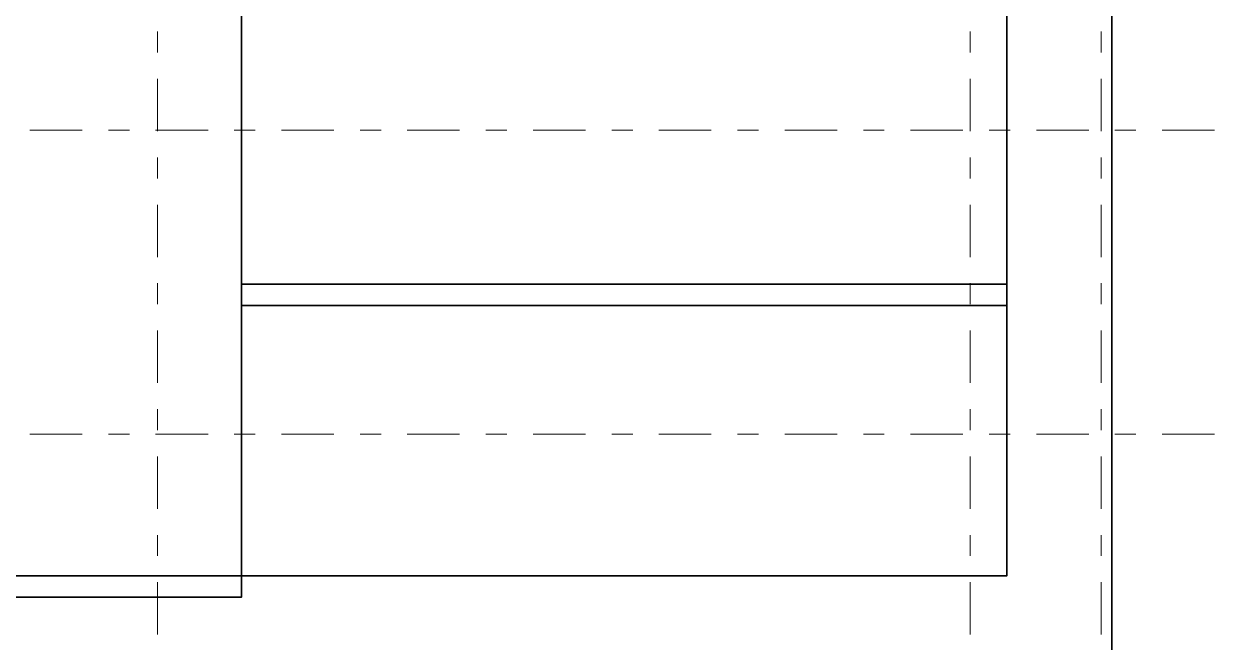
# Model space of a CAD drawing. Header units: metres. Extents: x -50 to 76, y -61 to 14.
# Drawn here: x -32.04 to -26.38, y -9.07 to -6.12 of the extents above; entities that cross this region are included whole.
import ezdxf

# ---------------------------------------------------------------- set-up
doc = ezdxf.new("R2010")
doc.units = ezdxf.units.M
doc.header["$MEASUREMENT"] = 0
doc.linetypes.add('CENTERX2', pattern=[4, 2.5, -0.5, 0.5, -0.5])
doc.linetypes.add('DASHDOT2', pattern=[0.5, 0.25, -0.125, 0, -0.125])
doc.layers.add('1 PISOS', color=252, linetype='Continuous', lineweight=35)
doc.layers.add('EJES', color=251, linetype='CENTERX2', lineweight=0)

msp = doc.modelspace()

# ---------------------------------------------------------------- linework, layer by layer
at = {"layer": '1 PISOS'}
for points in [[(-38.6064, -4.5), (-38.6064, -8.8514), (-31.0059, -8.8514), (-31.0059, -3.75), (-31.2564, -3.75), (-31.2564, -5.3), (-36.9064, -5.3), (-36.9064, -4.5)], [(-38.6064, -8.7496), (-27.3564, -8.75), (-27.3564, -3.75), (-26.8564, -3.75), (-26.8564, -15.5), (-27.3564, -15.5), (-27.3564, -10.5), (-36.9064, -10.5), (-36.9064, -15.5), (-38.6064, -15.5047)], [(-31.0059, -3.75), (-27.3564, -3.75), (-27.3564, -7.3601), (-31.0059, -7.3601)], [(-31.0059, -7.4616), (-27.3564, -7.4616), (-27.3564, -8.75), (-31.0059, -8.75)]]:
    msp.add_lwpolyline(points, close=True, dxfattribs=at)
at = {"layer": 'EJES', "linetype": 'DASHDOT2'}
for p, q in [((-31.4064, -10.2308), (-31.4064, 7.233)), ((-31.4064, -10.2308), (-31.4064, 7.233)), ((-27.5314, -10.2308), (-27.5314, 7.233)), ((-27.5314, -10.2308), (-27.5314, 7.233)), ((-26.9064, -10.2308), (-26.9064, 7.233)), ((-47.6161, -6.625), (-23.8945, -6.625)), ((-47.6161, -8.075), (-23.8945, -8.075))]:
    msp.add_line(p, q, dxfattribs=at)

doc.saveas('drawing.dxf')
